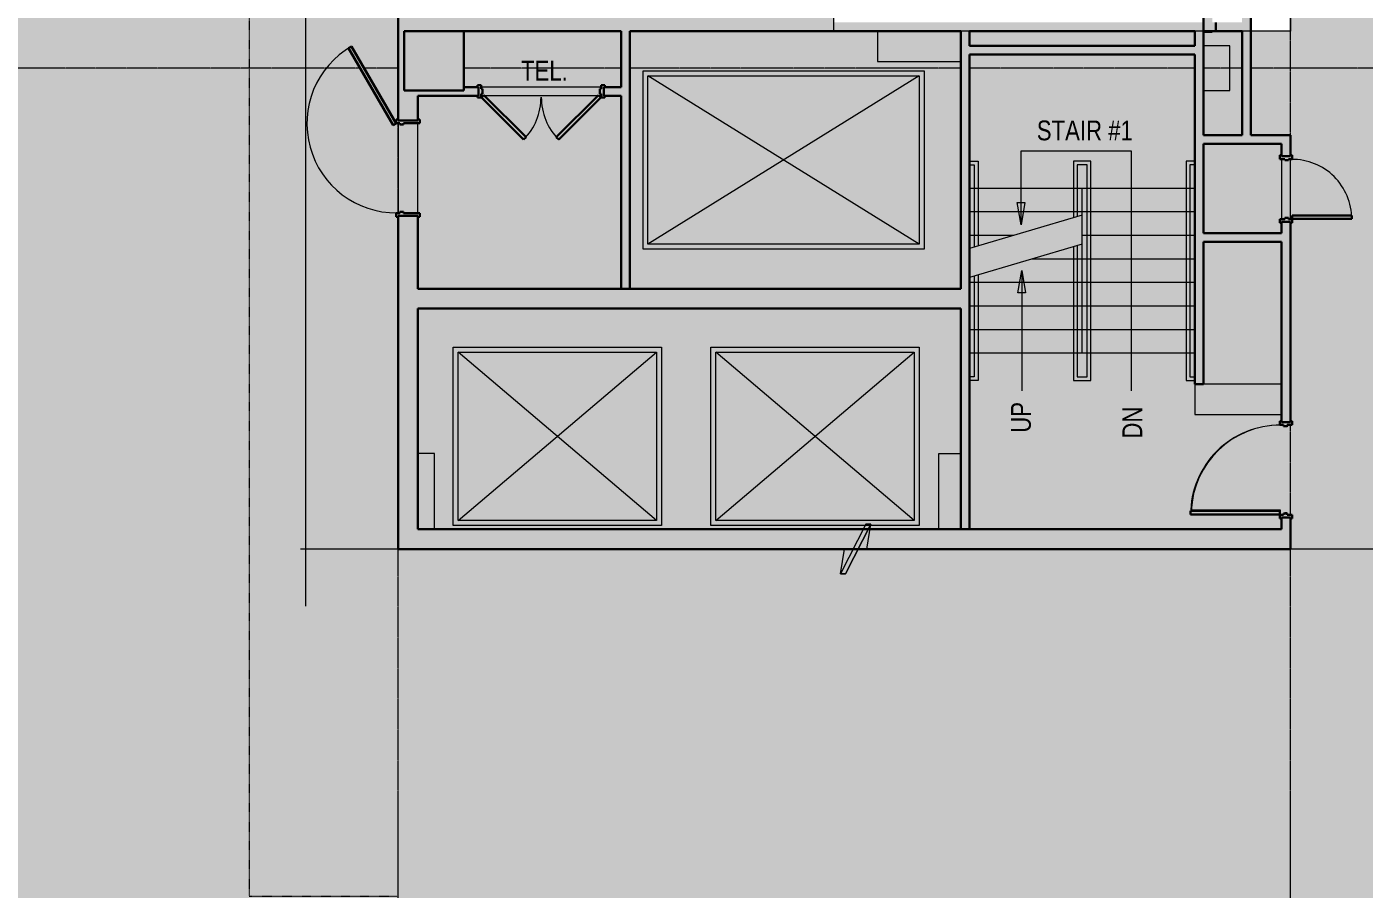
# Model space of a CAD drawing. Header units: inches. Extents: x -3744 to 107, y 238 to 2359.
# Drawn here: x -1227 to -688, y 1084 to 1432 of the extents above; entities that cross this region are included whole.
import ezdxf

# ---------------------------------------------------------------- set-up
doc = ezdxf.new("R2010")
doc.units = ezdxf.units.IN
doc.header["$MEASUREMENT"] = 0
doc.linetypes.add('IMPORT-CENTER2 _2_', pattern=[1.125, 0.75, -0.125, 0.125, -0.125])
doc.linetypes.add('IMPORT-HIDDEN4 _2_', pattern=[0.09375, 0.0625, -0.03125])
for name, color, linetype, lineweight in [('A-Anno-Bldg', 7, 'Continuous', 9), ('A-ANNO-NOTE', 131, 'Continuous', 18), ('A-Bldg-Patt', 7, 'Continuous', 9), ('A-DETL-GENF', 92, 'Continuous', 9), ('A-DETL-THIN', 151, 'Continuous', 9), ('A-DOOR', 31, 'Continuous', 18), ('A-Door-Bldg', 7, 'Continuous', 9), ('A-Flor-Evtr', 7, 'Continuous', 9), ('A-Flor-Strs-Exst', 7, 'Continuous', 9), ('A-Grid', 7, 'IMPORT-CENTER2 _2_', 9), ('A-WALL', 113, 'Continuous', 18), ('A-Wall-Bldg', 7, 'Continuous', 9), ('A-WALL-PATT', 111, 'Continuous', 18), ('core model_dwg', 8, 'Continuous', 9), ('I-WALL', 2, 'Continuous', 18), ('S-COLS', 52, 'Continuous', 18)]:
    doc.layers.add(name, color=color, linetype=linetype, lineweight=lineweight)
doc.styles.add('Arial_1', font='arial.ttf', dxfattribs={"width": 0.8, "height": 8})

# ---------------------------------------------------------------- blocks, each defined once
blk = doc.blocks.new('Concrete-Rectangular-Column - 24 x 24-7042558-Level 06 POWER _ SIGNAL')
at = {"layer": 'S-COLS', "lineweight": 9}
blk.add_hatch(color=7, dxfattribs=at).paths.add_polyline_path([(-12, -12), (12, -12), (12, 12), (-12, 12), (-12, -11.71)], flags=0)
at = {"layer": 'S-COLS', "color": 8, "lineweight": 30}
for p, q in [((12, 12), (-12, 12)), ((-12, 12), (-12, -12)), ((12, -12), (12, 12)), ((-12, -12), (12, -12))]:
    blk.add_line(p, q, dxfattribs=at)
blk = doc.blocks.new('Door - Single - Solid Door-V1-Level 06 POWER _ SIGNAL')
at = {"layer": 'A-DOOR'}
h = blk.add_hatch(color=250, dxfattribs=at)
h.paths.add_polyline_path([(-15.63, -2.41), (-14.13, -2.41), (-14.13, -0.41), (-13.63, -0.41), (-13.63, 1.09), (-14.13, 1.09), (-14.13, 2.59), (-15.63, 2.59), (-15.63, 1.84), (-15.26, 1.84), (-15.26, -1.66), (-15.63, -1.66)], flags=0)
h.paths.add_polyline_path([(21.62, 1.09), (21.62, -0.41), (22.12, -0.41), (22.12, -2.41), (23.62, -2.41), (23.62, -1.66), (23.24, -1.66), (23.24, 1.84), (23.62, 1.84), (23.62, 2.59), (22.12, 2.59), (22.12, 1.09)], flags=0)
at = {"layer": 'A-DOOR', "color": 8, "lineweight": 30}
for p, q in [((-14.01, 38.59), (-12.63, 38.59)), ((-14.01, 2.59), (-14.01, 38.59)), ((-12.63, 38.59), (-12.63, 2.59)), ((-15.63, 2.59), (-15.63, 1.84)), ((-14.13, 2.59), (-15.63, 2.59)), ((-14.13, 1.09), (-14.13, 2.59)), ((-13.63, 1.09), (-14.13, 1.09)), ((-12.63, 2.59), (-14.01, 2.59)), ((-13.63, -0.41), (-13.63, 1.09)), ((22.12, 1.09), (21.62, 1.09)), ((21.62, 1.09), (21.62, -0.41)), ((23.62, 2.59), (22.12, 2.59)), ((22.12, 2.59), (22.12, 1.09)), ((23.62, 1.84), (23.62, 2.59)), ((-15.63, -1.66), (-15.63, -2.41)), ((-15.63, -2.41), (-14.13, -2.41)), ((-14.13, -2.41), (-14.13, -0.41)), ((-14.13, -0.41), (-13.63, -0.41)), ((21.62, -0.41), (22.12, -0.41)), ((22.12, -0.41), (22.12, -2.41)), ((22.12, -2.41), (23.62, -2.41)), ((23.62, -2.41), (23.62, -1.66))]:
    blk.add_line(p, q, dxfattribs=at)
at = {"layer": 'A-DOOR', "lineweight": 9}
blk.add_arc((-14.01, 2.59), 36, 359.5, 90, dxfattribs=at)
blk = doc.blocks.new('Door - Single - Solid Door-7042542-Level 06 POWER _ SIGNAL')
at = {"layer": 'A-DOOR'}
h = blk.add_hatch(color=250, dxfattribs=at)
h.paths.add_polyline_path([(23.62, -4.84), (23.62, -4.09), (23.24, -4.09), (23.24, 3.91), (23.62, 3.91), (23.62, 4.66), (22.12, 4.66), (22.12, -1.84), (21.62, -1.84), (21.62, -3.34), (22.12, -3.34), (22.12, -4.84), (23.24, -4.84)], flags=0)
h.paths.add_polyline_path([(-13.63, -1.84), (-14.13, -1.84), (-14.13, 4.66), (-15.63, 4.66), (-15.63, 3.91), (-15.26, 3.91), (-15.26, -4.09), (-15.63, -4.09), (-15.63, -4.84), (-14.13, -4.84), (-14.13, -3.34), (-13.63, -3.34)], flags=0)
at = {"layer": 'A-DOOR', "color": 8, "lineweight": 30}
for p, q in [((-15.63, 4.66), (-14.13, 4.66)), ((-15.63, 3.91), (-15.63, 4.66)), ((-14.13, 4.66), (-14.13, -1.84)), ((22.12, 4.66), (23.62, 4.66)), ((22.12, -1.84), (22.12, 4.66)), ((23.62, 4.66), (23.62, 3.91)), ((-14.01, -4.84), (-45.18, -22.84)), ((-15.63, -4.84), (-15.63, -4.09)), ((-14.13, -4.84), (-15.63, -4.84)), ((-14.13, -1.84), (-13.63, -1.84)), ((-14.13, -3.34), (-14.13, -4.84)), ((-13.63, -3.34), (-14.13, -3.34)), ((-13.32, -6.03), (-14.01, -4.84)), ((-13.63, -1.84), (-13.63, -3.34)), ((21.62, -1.84), (22.12, -1.84)), ((21.62, -3.34), (21.62, -1.84)), ((22.12, -3.34), (21.62, -3.34)), ((22.12, -4.84), (22.12, -3.34)), ((23.62, -4.84), (22.12, -4.84)), ((23.62, -4.09), (23.62, -4.84)), ((-44.5, -24.03), (-13.32, -6.03)), ((-45.18, -22.84), (-44.5, -24.03))]:
    blk.add_line(p, q, dxfattribs=at)
at = {"layer": 'A-DOOR', "lineweight": 9}
blk.add_arc((-14.01, -4.84), 36, 210, 0.5, dxfattribs=at)
blk = doc.blocks.new('Door - Single - Solid Door 2-7042545-Level 06 POWER _ SIGNAL')
at = {"layer": 'A-DOOR'}
h = blk.add_hatch(color=250, dxfattribs=at)
h.paths.add_polyline_path([(-9.63, -2.59), (-8.13, -2.59), (-8.13, -1.09), (-7.63, -1.09), (-7.63, 0.41), (-8.13, 0.41), (-8.13, 2.41), (-9.63, 2.41), (-9.63, 1.66), (-9.26, 1.66), (-9.26, -1.84), (-9.63, -1.84)], flags=0)
h.paths.add_polyline_path([(15.62, -0.76), (15.62, -1.09), (16.12, -1.09), (16.12, -2.59), (17.62, -2.59), (17.62, -1.84), (17.24, -1.84), (17.24, 1.66), (17.62, 1.66), (17.62, 2.41), (16.12, 2.41), (16.12, 0.41), (15.62, 0.41), (15.62, -0.14)], flags=0)
at = {"layer": 'A-DOOR', "color": 8, "lineweight": 30}
for p, q in [((-9.63, 2.41), (-8.13, 2.41)), ((-9.63, 1.66), (-9.63, 2.41)), ((-8.13, 2.41), (-8.13, 0.41)), ((-8.13, 0.41), (-7.63, 0.41)), ((-7.63, 0.41), (-7.63, -1.09)), ((15.62, 0.41), (16.12, 0.41)), ((15.62, -1.09), (15.62, 0.41)), ((16.12, 2.41), (17.62, 2.41)), ((16.12, 0.41), (16.12, 2.41)), ((17.62, 2.41), (17.62, 1.66)), ((-9.63, -2.59), (-9.63, -1.84)), ((-8.13, -2.59), (-9.63, -2.59)), ((-8.13, -1.09), (-8.13, -2.59)), ((-7.63, -1.09), (-8.13, -1.09)), ((-6.63, -2.59), (-8.01, -2.59)), ((-8.01, -2.59), (-8.01, -26.59)), ((-6.63, -26.59), (-6.63, -2.59)), ((16.12, -1.09), (15.62, -1.09)), ((16.12, -2.59), (16.12, -1.09)), ((17.62, -2.59), (16.12, -2.59)), ((17.62, -1.84), (17.62, -2.59)), ((-8.01, -26.59), (-6.63, -26.59))]:
    blk.add_line(p, q, dxfattribs=at)
at = {"layer": 'A-DOOR', "lineweight": 9}
blk.add_arc((-8.01, -2.59), 24, 270, 0.5, dxfattribs=at)
blk = doc.blocks.new('Door - Double - Solid 2-7083885-Level 06 POWER _ SIGNAL')
at = {"layer": 'A-DOOR'}
h = blk.add_hatch(color=250, dxfattribs=at)
h.paths.add_polyline_path([(-27.63, 2.59), (-27.69, 2.59), (-27.69, 1.84), (-27.32, 1.84), (-27.32, -1.66), (-27.69, -1.66), (-27.69, -2.41), (-26.19, -2.41), (-26.19, -0.91), (-25.69, -0.91), (-25.69, 1.09), (-26.19, 1.09), (-26.19, 2.59), (-27.32, 2.59)], flags=0)
h.paths.add_polyline_path([(23.68, 2.59), (22.18, 2.59), (22.18, 1.09), (21.68, 1.09), (21.68, -0.91), (22.18, -0.91), (22.18, -2.41), (23.68, -2.41), (23.68, -1.66), (23.31, -1.66), (23.31, 1.84), (23.68, 1.84)], flags=0)
at = {"layer": 'A-DOOR', "color": 8, "lineweight": 30}
for p, q in [((-26.06, 2.59), (-9.09, 19.56)), ((-8.12, 18.59), (-25.09, 1.62)), ((-9.09, 19.56), (-8.12, 18.59)), ((5.08, 19.56), (4.11, 18.59)), ((4.11, 18.59), (21.08, 1.62)), ((22.05, 2.59), (5.08, 19.56)), ((-27.69, 2.59), (-27.69, 1.84)), ((-26.19, 2.59), (-27.69, 2.59)), ((-26.19, 1.09), (-26.19, 2.59)), ((-25.69, 1.09), (-26.19, 1.09)), ((-25.09, 1.62), (-26.06, 2.59)), ((-25.69, -0.91), (-25.69, 1.09)), ((21.08, 1.62), (22.05, 2.59)), ((22.18, 1.09), (21.68, 1.09)), ((21.68, 1.09), (21.68, -0.91)), ((23.68, 2.59), (22.18, 2.59)), ((22.18, 2.59), (22.18, 1.09)), ((23.68, 1.84), (23.68, 2.59)), ((-27.69, -1.66), (-27.69, -2.41)), ((-27.69, -2.41), (-26.19, -2.41)), ((-26.19, -2.41), (-26.19, -0.91)), ((-26.19, -0.91), (-25.69, -0.91)), ((21.68, -0.91), (22.18, -0.91)), ((22.18, -0.91), (22.18, -2.41)), ((22.18, -2.41), (23.68, -2.41)), ((23.68, -2.41), (23.68, -1.66))]:
    blk.add_line(p, q, dxfattribs=at)
at = {"layer": 'A-DOOR', "lineweight": 9}
for centre, start, end in [((-26.06, 2.59), 359.5, 45), ((22.05, 2.59), 135, 180.5)]:
    blk.add_arc(centre, 24, start, end, dxfattribs=at)
blk = doc.blocks.new('core model_dwg_1300 Eye - 5th Floor-6996771-Level 06 POWER _ SIGNAL')
at = {"layer": 'A-Anno-Bldg'}
for points in [[(-826.37, 1351.69), (-827.87, 1360.69), (-824.87, 1360.69)], [(-827.61, 1324.31), (-826.11, 1333.31), (-824.61, 1324.31)]]:
    blk.add_hatch(color=256, dxfattribs=at).paths.add_polyline_path(points, flags=0)
at = {"layer": 'A-Bldg-Patt'}
for points in [[(-884.31, 1417.65), (-850.72, 1417.65), (-850.72, 1429.9), (-884.31, 1429.9), (-884.31, 1417.97)], [(-742.14, 1405.9), (-742.14, 1423.9), (-752.72, 1423.9), (-752.72, 1405.9)], [(-756.22, 1275.15), (-721.22, 1275.15), (-721.22, 1287.4), (-756.22, 1287.4)], [(-1062.97, 1228.9), (-1062.97, 1259.4), (-1069.72, 1259.4), (-1069.72, 1228.9)], [(-850.72, 1228.9), (-850.72, 1259.4), (-859.47, 1259.4), (-859.47, 1228.9), (-854.31, 1228.9)]]:
    blk.add_hatch(color=256, dxfattribs=at).paths.add_polyline_path(points, flags=0)
at = {"layer": 'A-Anno-Bldg'}
for p, q in [((-826.37, 1351.69), (-827.87, 1360.69)), ((-827.87, 1360.69), (-824.87, 1360.69)), ((-824.87, 1360.69), (-826.37, 1351.69)), ((-827.61, 1324.31), (-826.11, 1333.31)), ((-826.11, 1333.31), (-826.11, 1284.75)), ((-826.11, 1333.31), (-824.61, 1324.31)), ((-824.61, 1324.31), (-827.61, 1324.31))]:
    blk.add_line(p, q, dxfattribs=at)
at = {"layer": 'A-Anno-Bldg', "flags": 128}
blk.add_lwpolyline([(-826.37, 1351.69), (-826.37, 1381.64), (-781.92, 1381.64), (-781.92, 1284.75)], dxfattribs=at)
at = {"layer": 'A-Door-Bldg'}
for p, q in [((-718.97, 1270.9), (-717.22, 1270.9)), ((-717.22, 1270.9), (-717.22, 1271.02)), ((-721.97, 1234.9), (-721.72, 1234.9)), ((-718.97, 1234.9), (-717.22, 1234.9)), ((-717.22, 1234.9), (-717.22, 1234.77))]:
    blk.add_line(p, q, dxfattribs=at)
at = {"layer": 'A-Door-Bldg', "flags": 128}
for points in [[(-721.22, 1272.9), (-721.72, 1272.9), (-721.72, 1272.52)], [(-721.72, 1271.02), (-721.72, 1270.9), (-720.47, 1270.9)], [(-718.97, 1270.52), (-718.97, 1270.27), (-719.97, 1270.27), (-719.97, 1270.52)], [(-717.22, 1272.52), (-717.22, 1272.9), (-717.72, 1272.9)], [(-721.72, 1234.9), (-721.72, 1236.65), (-757.72, 1236.65), (-757.72, 1236.27)], [(-721.72, 1234.77), (-721.72, 1234.9), (-720.47, 1234.9)], [(-721.22, 1232.9), (-721.72, 1232.9), (-721.72, 1233.27)], [(-718.97, 1235.27), (-718.97, 1235.52), (-719.97, 1235.52), (-719.97, 1235.27)], [(-717.22, 1233.27), (-717.22, 1232.9), (-717.72, 1232.9)]]:
    blk.add_lwpolyline(points, dxfattribs=at)
at = {"layer": 'A-Door-Bldg'}
blk.add_arc((-721.72, 1234.9), 36, 90, 177.8054, dxfattribs=at)
at = {"layer": 'A-Flor-Evtr'}
for p, q in [((-867.45, 1343.9), (-976.87, 1411.9)), ((-973.47, 1232.37), (-1053.47, 1300.37)), ((-869.47, 1232.37), (-949.47, 1300.37))]:
    blk.add_line(p, q, dxfattribs=at)
at = {"layer": 'A-Flor-Evtr', "flags": 128}
for points in [[(-865.45, 1413.9), (-865.45, 1341.9), (-978.87, 1341.9), (-978.87, 1413.9)], [(-971.47, 1302.37), (-971.47, 1230.37), (-1055.47, 1230.37), (-1055.47, 1302.37)], [(-867.47, 1302.37), (-867.47, 1230.37), (-951.47, 1230.37), (-951.47, 1302.37)]]:
    blk.add_lwpolyline(points, close=True, dxfattribs=at)
for points in [[(-867.45, 1411.9), (-867.45, 1343.9), (-976.87, 1343.9), (-976.87, 1411.9), (-867.45, 1411.9), (-976.87, 1343.9)], [(-1053.47, 1232.37), (-973.47, 1300.37), (-973.47, 1232.37), (-1053.47, 1232.37), (-1053.47, 1300.37), (-973.47, 1300.37)], [(-949.47, 1232.37), (-869.47, 1300.37), (-869.47, 1232.37), (-949.47, 1232.37), (-949.47, 1300.37), (-869.47, 1300.37)]]:
    blk.add_lwpolyline(points, dxfattribs=at)
at = {"layer": 'A-Flor-Strs-Exst'}
for p, q in [((-756.22, 1366.4), (-847.22, 1366.4)), ((-801.72, 1299.9), (-801.72, 1366.4)), ((-756.22, 1356.9), (-847.22, 1356.9)), ((-801.72, 1355.64), (-847.22, 1342.18)), ((-829.58, 1347.4), (-847.22, 1347.4)), ((-801.72, 1343.92), (-847.22, 1330.47)), ((-756.22, 1347.4), (-801.72, 1347.4)), ((-756.22, 1337.9), (-822.09, 1337.9)), ((-756.22, 1328.4), (-847.22, 1328.4)), ((-756.22, 1318.9), (-847.22, 1318.9)), ((-756.22, 1309.4), (-847.22, 1309.4)), ((-756.22, 1299.9), (-847.22, 1299.9))]:
    blk.add_line(p, q, dxfattribs=at)
at = {"layer": 'A-Flor-Strs-Exst', "flags": 128}
for points in [[(-847.22, 1377.4), (-843.72, 1377.4), (-843.72, 1343.22)], [(-805.22, 1342.88), (-805.22, 1288.9), (-798.22, 1288.9), (-798.22, 1377.4), (-805.22, 1377.4), (-805.22, 1354.6)], [(-756.22, 1377.4), (-759.72, 1377.4), (-759.72, 1288.9), (-756.22, 1288.9)], [(-847.22, 1375.9), (-845.22, 1375.9), (-845.22, 1342.78)], [(-803.72, 1343.33), (-803.72, 1290.4), (-799.72, 1290.4), (-799.72, 1375.9), (-803.72, 1375.9), (-803.72, 1355.04)], [(-756.22, 1375.9), (-758.22, 1375.9), (-758.22, 1290.4), (-756.22, 1290.4)], [(-843.72, 1331.5), (-843.72, 1288.9), (-847.22, 1288.9)], [(-845.22, 1331.06), (-845.22, 1290.4), (-847.22, 1290.4)]]:
    blk.add_lwpolyline(points, dxfattribs=at)
at = {"layer": 'A-Grid'}
for p, q in [((-717.72, 1387.9), (-717.72, 1438.9)), ((-1092.94, 1414.9), (-1437.72, 1414.9)), ((-1077.72, 1414.9), (-1091.36, 1414.9)), ((-987.72, 1414.9), (-1051.22, 1414.9)), ((-850.72, 1414.9), (-984.22, 1414.9)), ((-756.22, 1414.9), (-847.22, 1414.9)), ((-737.22, 1414.9), (-752.72, 1414.9)), ((-193.7, 1414.9), (-733.72, 1414.9)), ((-1077.72, 1356.44), (-1077.72, 1392.69)), ((-717.72, 1354.02), (-717.72, 1378.27)), ((-717.72, 1234.77), (-717.72, 1271.02)), ((-1077.72, 802.9), (-1077.72, 1220.9)), ((-717.72, 802.9), (-717.72, 1220.9))]:
    blk.add_line(p, q, dxfattribs=at)
at = {"layer": 'A-Wall-Bldg'}
for p, q in [((-742.14, 1423.9), (-752.72, 1423.9)), ((-995.78, 1407.32), (-1044.15, 1407.32)), ((-1043.27, 1403.82), (-1044.15, 1403.82)), ((-997.1, 1403.82), (-1042.83, 1403.82)), ((-995.78, 1403.82), (-996.66, 1403.82)), ((-1077.72, 1392.69), (-1077.72, 1356.44)), ((-1069.72, 1356.44), (-1069.72, 1392.69)), ((-721.22, 1378.27), (-721.22, 1354.02)), ((-717.72, 1354.02), (-717.72, 1378.27)), ((-721.22, 1287.4), (-752.72, 1287.4)), ((-1062.97, 1259.4), (-1069.72, 1259.4)), ((-1062.97, 1228.9), (-1062.97, 1259.4))]:
    blk.add_line(p, q, dxfattribs=at)
at = {"layer": 'A-Wall-Bldg', "linetype": 'IMPORT-HIDDEN4 _2_', "flags": 128}
blk.add_lwpolyline([(-1077.72, 1521.9), (-1137.72, 1521.9), (-1137.72, 1080.9), (-1077.72, 1080.9)], dxfattribs=at)
at = {"layer": 'A-Wall-Bldg', "flags": 128}
for points in [[(-884.31, 1429.9), (-884.31, 1417.65), (-850.72, 1417.65)], [(-752.72, 1405.9), (-742.14, 1405.9), (-742.14, 1423.9)], [(-756.22, 1287.4), (-756.22, 1275.15), (-721.22, 1275.15)], [(-859.47, 1228.9), (-859.47, 1259.4), (-850.72, 1259.4)]]:
    blk.add_lwpolyline(points, dxfattribs=at)
at = {"layer": 'A-Anno-Bldg', "char_height": 8, "attachment_point": 2, "line_spacing_factor": 0.941778, "style": 'Arial_1'}
for s, insert, width in [('TEL.', (-1018.65, 1417.9), 22.3299), ('STAIR #1', (-800.63, 1393.81), 45.8352)]:
    blk.add_mtext(s, dxfattribs=dict(at, insert=insert, width=width))
at = {"layer": 'A-Anno-Bldg', "char_height": 8, "rotation": 90, "line_spacing_factor": 0.941778, "style": 'Arial_1'}
for s, insert, width, attachment_point in [('UP', (-830.41, 1280.25), 14.6908, 3), ('DN', (-785.48, 1265.45), 15.2784, 1)]:
    blk.add_mtext(s, dxfattribs=dict(at, insert=insert, width=width, attachment_point=attachment_point))
blk = doc.blocks.new('core model_dwg-6996768-Level 06 POWER _ SIGNAL')
blk.add_blockref('core model_dwg_1300 Eye - 5th Floor-6996771-Level 06 POWER _ SIGNAL', (0, 0))
blk = doc.blocks.new('IA Break Line - IA Break Line-7116238-Level 06 POWER _ SIGNAL')
at = {"layer": 'A-ANNO-NOTE', "lineweight": 9}
blk.add_hatch(color=256, dxfattribs=at).paths.add_polyline_path([(-0.0954, -0.1563), (0.0636, 0.1563), (0.0954, 0.1563), (-0.0636, -0.1563)], flags=0)
for p, q in [((0.0636, 0.1563), (-0.0954, -0.1563)), ((0.0954, 0.1563), (-0.0636, -0.1563)), ((-0.0636, -0.1563), (0.0954, 0.1563)), ((0.0954, 0.1563), (0.0636, 0.1563)), ((0.0706, 0), (0.0954, 0.1563)), ((0.0706, 0), (0.0954, 0.1563)), ((-0.0706, 0), (-3.5, 0)), ((-0.0706, 0), (-3.5, 0)), ((-0.0954, -0.1563), (-0.0706, 0)), ((-0.0954, -0.1563), (-0.0706, 0)), ((3.5, 0), (0.0706, 0)), ((3.5, 0), (0.0706, 0)), ((-0.0636, -0.1563), (-0.0954, -0.1563)), ((-0.0954, -0.1563), (-0.0636, -0.1563))]:
    blk.add_line(p, q, dxfattribs=at)
blk = doc.blocks.new('IA Break Line - IA Break Line-7116237-Level 06 POWER _ SIGNAL')
at = {"layer": 'A-ANNO-NOTE', "lineweight": 9}
blk.add_hatch(color=256, dxfattribs=at).paths.add_polyline_path([(-0.0954, -0.1563), (0.0636, 0.1563), (0.0954, 0.1563), (-0.0636, -0.1563)], flags=0)
for p, q in [((0.0636, 0.1563), (-0.0954, -0.1563)), ((0.0954, 0.1563), (-0.0636, -0.1563)), ((-0.0636, -0.1563), (0.0954, 0.1563)), ((0.0954, 0.1563), (0.0636, 0.1563)), ((0.0706, 0), (0.0954, 0.1563)), ((0.0706, 0), (0.0954, 0.1563)), ((-0.0706, 0), (-4.5, 0)), ((-0.0706, 0), (-4.5, 0)), ((-0.0954, -0.1563), (-0.0706, 0)), ((-0.0954, -0.1563), (-0.0706, 0)), ((4.5, 0), (0.0706, 0)), ((4.5, 0), (0.0706, 0)), ((-0.0636, -0.1563), (-0.0954, -0.1563)), ((-0.0954, -0.1563), (-0.0636, -0.1563))]:
    blk.add_line(p, q, dxfattribs=at)

msp = doc.modelspace()

# ---------------------------------------------------------------- hatches: boundary and pattern name
at = {"layer": 'A-DETL-GENF'}
h = msp.add_hatch(color=9, dxfattribs=at)
h.paths.add_polyline_path([(-369.72, 364.9), (17.53, 364.9), (17.53, 682.08), (1.53, 682.08), (1.53, 699.9), (-11.09, 699.9), (-11.09, 723.9), (1.53, 723.9), (1.53, 741.71), (17.53, 741.71), (17.53, 1043.71), (-295.09, 1043.71), (-295.09, 1026.58), (-295.24, 1026.23), (-295.59, 1026.08), (-336.59, 1026.08), (-336.59, 1010.58), (-367.41, 1010.58), (-367.41, 1041.58), (-352.09, 1041.58), (-352.09, 1083.08), (-334.47, 1083.08), (-334.47, 1325.08), (-350.47, 1325.08), (-350.47, 1342.9), (-363.09, 1342.9), (-363.09, 1366.9), (-350.47, 1366.9), (-350.47, 1384.71), (-334.47, 1384.71), (-334.47, 1685.08), (-350.47, 1685.08), (-350.47, 1702.9), (-363.09, 1702.9), (-363.09, 1726.9), (-350.47, 1726.9), (-350.47, 1744.71), (-334.47, 1744.71), (-334.47, 2045.08), (-350.47, 2045.08), (-350.47, 2067.08), (-364.09, 2067.08), (-364.09, 2080.71), (-387.53, 2080.71), (-387.53, 2096.71), (-687.9, 2096.71), (-687.9, 2080.71), (-705.72, 2080.71), (-705.72, 2068.08), (-729.72, 2068.08), (-729.72, 2080.71), (-747.53, 2080.71), (-747.53, 2096.71), (-1047.9, 2096.71), (-1047.9, 2080.71), (-1065.72, 2080.71), (-1065.72, 2068.08), (-1089.72, 2068.08), (-1089.72, 2080.71), (-1107.53, 2080.71), (-1107.53, 2096.71), (-1414.47, 2096.71), (-1414.47, 2080.71), (-1437.9, 2080.71), (-1437.9, 2061.08), (-1467.53, 2061.08), (-1467.53, 1854.9), (-2127.9, 1854.9), (-2127.9, 2061.08), (-2157.53, 2061.08), (-2157.53, 2080.71), (-2180.97, 2080.71), (-2180.97, 2096.71), (-2487.9, 2096.71), (-2487.9, 2080.71), (-2505.72, 2080.71), (-2505.72, 2068.08), (-2529.72, 2068.08), (-2529.72, 2080.71), (-2547.53, 2080.71), (-2547.53, 2096.71), (-2860.09, 2096.71), (-2860.09, 2260.21), (-3613.29, 2260.21), (-3613.29, 1886.27), (-3565.29, 1886.27), (-3565.29, 1702.15), (-3538.29, 1702.15), (-3538.29, 1641.65), (-3565.29, 1641.65), (-3565.29, 1462.15), (-3538.29, 1462.15), (-3538.29, 1401.65), (-3565.29, 1401.65), (-3565.29, 1222.15), (-3538.29, 1222.15), (-3538.29, 1161.65), (-3565.29, 1161.65), (-3565.29, 982.15), (-3538.29, 982.15), (-3538.29, 921.65), (-3565.29, 921.65), (-3565.29, 737.52), (-3613.29, 737.52), (-3613.29, 364.9), (-3212.09, 364.9), (-3212.09, 412.9), (-3027.97, 412.9), (-3027.97, 439.9), (-2967.47, 439.9), (-2967.47, 412.9), (-2787.97, 412.9), (-2787.97, 439.9), (-2727.47, 439.9), (-2727.47, 412.9), (-2547.97, 412.9), (-2547.97, 439.9), (-2487.47, 439.9), (-2487.47, 412.9), (-2307.97, 412.9), (-2307.97, 439.9), (-2247.47, 439.9), (-2247.47, 412.9), (-2067.97, 412.9), (-2067.97, 439.9), (-2007.47, 439.9), (-2007.47, 412.9), (-1827.97, 412.9), (-1827.97, 439.9), (-1767.47, 439.9), (-1767.47, 412.9), (-1587.97, 412.9), (-1587.97, 439.9), (-1527.47, 439.9), (-1527.47, 412.9), (-1347.97, 412.9), (-1347.97, 439.9), (-1287.47, 439.9), (-1287.47, 412.9), (-1107.97, 412.9), (-1107.97, 439.9), (-1047.47, 439.9), (-1047.47, 412.9), (-867.97, 412.9), (-867.97, 439.9), (-807.47, 439.9), (-807.47, 412.9), (-627.97, 412.9), (-627.97, 439.9), (-567.47, 439.9), (-567.47, 412.9), (-383.34, 412.9), (-383.34, 364.9)], flags=0)
h.paths.add_polyline_path([(-3608.77, 369.4), (-3608.77, 393.4), (-3584.77, 393.4), (-3584.77, 369.4)], flags=0)
h.paths.add_polyline_path([(-10.97, 376.27), (-10.97, 400.27), (13.03, 400.27), (13.03, 376.27)], flags=0)
h.paths.add_polyline_path([(-345.72, 378.52), (-369.72, 378.52), (-369.72, 429.9), (-345.72, 429.9), (-345.72, 400.27)], flags=0)
h.paths.add_polyline_path([(-3249.72, 378.52), (-3249.72, 429.9), (-3225.72, 429.9), (-3225.72, 378.52)], flags=0)
h.paths.add_polyline_path([(-3548.29, 699.9), (-3599.66, 699.9), (-3599.66, 723.9), (-3548.29, 723.9), (-3548.29, 714.95)], flags=0)
h.paths.add_polyline_path([(-369.72, 778.9), (-369.72, 802.9), (-345.72, 802.9), (-345.72, 778.9), (-354.98, 778.9)], flags=0)
h.paths.add_polyline_path([(-717.72, 778.9), (-741.72, 778.9), (-741.72, 802.9), (-717.72, 802.9)], flags=0)
h.paths.add_polyline_path([(-1077.72, 778.9), (-1077.72, 802.9), (-1053.72, 802.9), (-1053.72, 778.9), (-1069.72, 778.9)], flags=0)
h.paths.add_polyline_path([(-1297.72, 778.9), (-1321.72, 778.9), (-1321.72, 802.9), (-1297.72, 802.9)], flags=0)
h.paths.add_polyline_path([(-1569.72, 778.9), (-1569.72, 802.9), (-1545.72, 802.9), (-1545.72, 778.9)], flags=0)
h.paths.add_polyline_path([(-1809.72, 778.9), (-1809.72, 802.9), (-1785.72, 802.9), (-1785.72, 778.9)], flags=0)
h.paths.add_polyline_path([(-2049.72, 778.9), (-2049.72, 802.9), (-2025.72, 802.9), (-2025.72, 778.9)], flags=0)
h.paths.add_polyline_path([(-2273.72, 778.9), (-2297.72, 778.9), (-2297.72, 802.9), (-2273.72, 802.9)], flags=0)
h.paths.add_polyline_path([(-2517.72, 778.9), (-2541.72, 778.9), (-2541.72, 802.9), (-2517.72, 802.9)], flags=0)
h.paths.add_polyline_path([(-2877.11, 778.9), (-2877.72, 778.9), (-2877.72, 802.9), (-2853.72, 802.9), (-2853.72, 778.9), (-2874.22, 778.9)], flags=0)
h.paths.add_polyline_path([(-3187.97, 778.9), (-3211.97, 778.9), (-3211.97, 802.9), (-3187.97, 802.9)], flags=0)
h.paths.add_polyline_path([(-2541.72, 941.4), (-2877.72, 941.4), (-2877.72, 1015.27), (-2878.47, 1015.27), (-2878.47, 1016.77), (-2876.97, 1016.77), (-2876.97, 1017.27), (-2875.47, 1017.27), (-2875.47, 1016.77), (-2873.47, 1016.77), (-2873.47, 1015.27), (-2874.22, 1015.27), (-2874.22, 1012.9), (-2850.22, 1012.9), (-2850.22, 988.9), (-2874.22, 988.9), (-2874.22, 944.9), (-2748.22, 944.9), (-2748.22, 1072.9), (-2874.22, 1072.9), (-2874.22, 1054.52), (-2873.47, 1054.52), (-2873.47, 1053.02), (-2875.47, 1053.02), (-2875.47, 1052.52), (-2876.97, 1052.52), (-2876.97, 1053.02), (-2878.47, 1053.02), (-2878.47, 1054.52), (-2877.72, 1054.52), (-2877.72, 1080.9), (-2517.72, 1080.9), (-2517.72, 941.4), (-2529.72, 941.4)], flags=0)
h.paths.add_polyline_path([(-2532.47, 944.9), (-2529.72, 944.9), (-2529.72, 967.9), (-2532.47, 967.9), (-2532.47, 972.4), (-2735.97, 972.4), (-2735.97, 945.15), (-2736.22, 945.15), (-2736.22, 944.9), (-2732.38, 944.9)], flags=0)
h.paths.add_polyline_path([(-850.72, 945.15), (-859.47, 945.15), (-859.47, 981.15), (-847.22, 981.15), (-847.22, 945.15)], flags=0)
h.paths.add_polyline_path([(-1075.22, 967.9), (-1075.22, 1003.9), (-1062.97, 1003.9), (-1062.97, 967.9), (-1069.72, 967.9)], flags=0)
h.paths.add_polyline_path([(-2735.97, 975.9), (-2532.47, 975.9), (-2532.47, 1003.9), (-2529.72, 1003.9), (-2529.72, 1042.4), (-2532.47, 1042.4), (-2532.47, 1072.9), (-2735.97, 1072.9), (-2735.97, 1036.9), (-2736.22, 1036.9), (-2736.22, 981.15), (-2735.97, 981.15), (-2735.97, 976.54)], flags=0)
h.paths.add_polyline_path([(-721.22, 988.9), (-745.22, 988.9), (-745.22, 1012.9), (-721.22, 1012.9), (-721.22, 1006.67)], flags=0)
h.paths.add_polyline_path([(-1297.72, 1012.9), (-1321.72, 1012.9), (-1321.72, 1036.9), (-1297.72, 1036.9)], flags=0)
h.paths.add_polyline_path([(1.53, 1013.9), (-10.97, 1013.9), (-10.97, 1037.9), (13.03, 1037.9), (13.03, 1013.9)], flags=0)
h.paths.add_polyline_path([(-1569.72, 1018.9), (-1569.72, 1042.9), (-1545.72, 1042.9), (-1545.72, 1018.9)], flags=0)
h.paths.add_polyline_path([(-3187.97, 1018.9), (-3211.97, 1018.9), (-3211.97, 1042.9), (-3187.97, 1042.9)], flags=0)
h.paths.add_polyline_path([(-1809.72, 1018.9), (-1809.72, 1042.9), (-1785.72, 1042.9), (-1785.72, 1018.9)], flags=0)
h.paths.add_polyline_path([(-2025.72, 1018.9), (-2049.72, 1018.9), (-2049.72, 1042.9), (-2025.72, 1042.9)], flags=0)
h.paths.add_polyline_path([(-2265.72, 1018.9), (-2289.72, 1018.9), (-2289.72, 1042.9), (-2265.72, 1042.9)], flags=0)
h.paths.add_polyline_path([(-850.72, 1036.9), (-859.47, 1036.9), (-859.47, 1072.9), (-847.22, 1072.9), (-847.22, 1036.9)], flags=0)
h.paths.add_polyline_path([(-1069.72, 1042.4), (-1075.22, 1042.4), (-1075.22, 1078.4), (-1062.97, 1078.4), (-1062.97, 1042.4)], flags=0)
h.paths.add_polyline_path([(-2693.6, 1220.9), (-2877.72, 1220.9), (-2877.72, 1231.27), (-2878.47, 1231.27), (-2878.47, 1232.77), (-2876.47, 1232.77), (-2876.47, 1233.27), (-2874.97, 1233.27), (-2874.97, 1232.77), (-2873.47, 1232.77), (-2873.47, 1231.27), (-2874.22, 1231.27), (-2874.22, 1228.9), (-2748.22, 1228.9), (-2748.22, 1419.9), (-2839.22, 1419.9), (-2839.22, 1275.15), (-2874.22, 1275.15), (-2874.22, 1270.52), (-2873.47, 1270.52), (-2873.47, 1269.02), (-2874.97, 1269.02), (-2874.97, 1268.52), (-2876.47, 1268.52), (-2876.47, 1269.02), (-2878.47, 1269.02), (-2878.47, 1270.52), (-2877.72, 1270.52), (-2877.72, 1352.77), (-2878.47, 1352.77), (-2878.47, 1354.27), (-2876.97, 1354.27), (-2876.97, 1354.77), (-2875.47, 1354.77), (-2875.47, 1354.27), (-2873.47, 1354.27), (-2873.47, 1352.77), (-2874.22, 1352.77), (-2874.22, 1348.4), (-2842.72, 1348.4), (-2842.72, 1384.4), (-2874.22, 1384.4), (-2874.22, 1380.02), (-2873.47, 1380.02), (-2873.47, 1378.52), (-2875.47, 1378.52), (-2875.47, 1378.02), (-2876.97, 1378.02), (-2876.97, 1378.52), (-2878.47, 1378.52), (-2878.47, 1380.02), (-2877.72, 1380.02), (-2877.72, 1387.9), (-2861.72, 1387.9), (-2861.72, 1429.9), (-2877.72, 1429.9), (-2877.72, 1574.02), (-2878.47, 1574.02), (-2878.47, 1575.52), (-2877.72, 1575.52), (-2877.72, 1611.77), (-2878.47, 1611.77), (-2878.47, 1613.27), (-2877.72, 1613.27), (-2877.72, 1652.52), (-2878.47, 1652.52), (-2878.47, 1654.02), (-2877.72, 1654.02), (-2877.72, 1690.27), (-2878.47, 1690.27), (-2878.47, 1691.77), (-2877.72, 1691.77), (-2877.72, 1788.15), (-2517.72, 1788.15), (-2517.72, 1517.52), (-2516.97, 1517.52), (-2516.97, 1516.02), (-2523.47, 1516.02), (-2523.47, 1515.52), (-2524.97, 1515.52), (-2524.97, 1516.02), (-2526.47, 1516.02), (-2526.47, 1517.52), (-2525.72, 1517.52), (-2525.72, 1521.9), (-2693.6, 1521.9), (-2693.6, 1433.4), (-2537.85, 1433.4), (-2537.85, 1473.9), (-2525.72, 1473.9), (-2525.72, 1478.27), (-2526.47, 1478.27), (-2526.47, 1479.77), (-2524.97, 1479.77), (-2524.97, 1480.27), (-2523.47, 1480.27), (-2523.47, 1479.77), (-2516.97, 1479.77), (-2516.97, 1478.27), (-2517.72, 1478.27), (-2517.72, 1393.19), (-2516.97, 1393.19), (-2516.97, 1391.69), (-2518.47, 1391.69), (-2518.47, 1391.19), (-2519.97, 1391.19), (-2519.97, 1391.69), (-2526.47, 1391.69), (-2526.47, 1393.19), (-2525.72, 1393.19), (-2525.72, 1403.82), (-2549.78, 1403.82), (-2549.78, 1403.07), (-2551.28, 1403.07), (-2551.28, 1404.57), (-2551.78, 1404.57), (-2551.78, 1406.57), (-2551.28, 1406.57), (-2551.28, 1408.07), (-2549.78, 1408.07), (-2549.78, 1407.32), (-2544.72, 1407.32), (-2544.72, 1429.4), (-2544.22, 1429.4), (-2544.22, 1429.9), (-2607.72, 1429.9), (-2607.72, 1407.32), (-2601.15, 1407.32), (-2601.15, 1408.07), (-2599.65, 1408.07), (-2599.65, 1406.57), (-2599.15, 1406.57), (-2599.15, 1404.57), (-2599.65, 1404.57), (-2599.65, 1403.07), (-2601.15, 1403.07), (-2601.15, 1403.82), (-2607.72, 1403.82), (-2607.72, 1325.9), (-2525.72, 1325.9), (-2525.72, 1353.94), (-2526.47, 1353.94), (-2526.47, 1355.44), (-2519.97, 1355.44), (-2519.97, 1355.94), (-2518.47, 1355.94), (-2518.47, 1355.44), (-2516.97, 1355.44), (-2516.97, 1353.94), (-2517.72, 1353.94), (-2517.72, 1220.9), (-2612.35, 1220.9)], flags=0)
h.paths.add_polyline_path([(-1062.97, 1220.9), (-1077.72, 1220.9), (-1077.72, 1354.94), (-1078.47, 1354.94), (-1078.47, 1356.44), (-1076.97, 1356.44), (-1076.97, 1356.94), (-1075.47, 1356.94), (-1075.47, 1356.44), (-1068.97, 1356.44), (-1068.97, 1354.94), (-1069.72, 1354.94), (-1069.72, 1325.9), (-987.72, 1325.9), (-987.72, 1403.82), (-994.28, 1403.82), (-994.28, 1403.07), (-995.78, 1403.07), (-995.78, 1404.57), (-996.28, 1404.57), (-996.28, 1406.57), (-995.78, 1406.57), (-995.78, 1408.07), (-994.28, 1408.07), (-994.28, 1407.32), (-987.72, 1407.32), (-987.72, 1429.9), (-1051.22, 1429.9), (-1051.22, 1407.32), (-1045.65, 1407.32), (-1045.65, 1408.07), (-1044.15, 1408.07), (-1044.15, 1406.57), (-1043.65, 1406.57), (-1043.65, 1404.57), (-1044.15, 1404.57), (-1044.15, 1403.07), (-1045.65, 1403.07), (-1045.65, 1403.82), (-1069.72, 1403.82), (-1069.72, 1394.19), (-1068.97, 1394.19), (-1068.97, 1392.69), (-1075.47, 1392.69), (-1075.47, 1392.19), (-1076.97, 1392.19), (-1076.97, 1392.69), (-1078.47, 1392.69), (-1078.47, 1394.19), (-1077.72, 1394.19), (-1077.72, 1478.27), (-1078.47, 1478.27), (-1078.47, 1479.77), (-1071.97, 1479.77), (-1071.97, 1480.27), (-1070.47, 1480.27), (-1070.47, 1479.77), (-1068.97, 1479.77), (-1068.97, 1478.27), (-1069.72, 1478.27), (-1069.72, 1433.4), (-901.83, 1433.4), (-901.83, 1525.4), (-905.97, 1525.4), (-905.97, 1560.13), (-901.83, 1560.13), (-901.83, 1577.4), (-1069.72, 1577.4), (-1069.72, 1560.13), (-1062.97, 1560.13), (-1062.97, 1525.4), (-1069.72, 1525.4), (-1069.72, 1517.52), (-1068.97, 1517.52), (-1068.97, 1516.02), (-1070.47, 1516.02), (-1070.47, 1515.52), (-1071.97, 1515.52), (-1071.97, 1516.02), (-1078.47, 1516.02), (-1078.47, 1517.52), (-1077.72, 1517.52), (-1077.72, 1577.4), (-1078.08, 1577.4), (-1078.08, 1708.15), (-1077.72, 1708.15), (-1077.72, 1774.15), (-717.72, 1774.15), (-717.72, 1762.15), (-1069.72, 1762.15), (-1069.72, 1744.15), (-1062.97, 1744.15), (-1062.97, 1708.15), (-732.47, 1708.15), (-732.47, 1744.15), (-721.22, 1744.15), (-721.22, 1708.15), (-714.97, 1708.15), (-714.97, 1691.77), (-714.22, 1691.77), (-714.22, 1690.27), (-717.72, 1690.27), (-717.72, 1654.02), (-714.22, 1654.02), (-714.22, 1652.52), (-714.97, 1652.52), (-714.97, 1607.52), (-714.22, 1607.52), (-714.22, 1606.02), (-717.72, 1606.02), (-717.72, 1569.77), (-714.22, 1569.77), (-714.22, 1568.27), (-714.97, 1568.27), (-714.97, 1536.9), (-717.72, 1536.9), (-717.72, 1429.9), (-733.72, 1429.9), (-733.72, 1387.9), (-717.72, 1387.9), (-717.72, 1379.77), (-716.97, 1379.77), (-716.97, 1378.27), (-718.47, 1378.27), (-718.47, 1377.77), (-719.97, 1377.77), (-719.97, 1378.27), (-721.97, 1378.27), (-721.97, 1379.77), (-721.22, 1379.77), (-721.22, 1384.4), (-752.72, 1384.4), (-752.72, 1348.4), (-721.22, 1348.4), (-721.22, 1352.52), (-721.97, 1352.52), (-721.97, 1354.02), (-719.97, 1354.02), (-719.97, 1354.52), (-718.47, 1354.52), (-718.47, 1354.02), (-716.97, 1354.02), (-716.97, 1352.52), (-717.72, 1352.52), (-717.72, 1272.52), (-716.97, 1272.52), (-716.97, 1271.02), (-718.97, 1271.02), (-718.97, 1270.52), (-720.47, 1270.52), (-720.47, 1271.02), (-721.97, 1271.02), (-721.97, 1272.52), (-721.22, 1272.52), (-721.22, 1275.15), (-756.22, 1275.15), (-756.22, 1420.4), (-847.22, 1420.4), (-847.22, 1228.9), (-721.22, 1228.9), (-721.22, 1233.27), (-721.97, 1233.27), (-721.97, 1234.77), (-720.47, 1234.77), (-720.47, 1235.27), (-718.97, 1235.27), (-718.97, 1234.77), (-716.97, 1234.77), (-716.97, 1233.27), (-717.72, 1233.27), (-717.72, 1220.9), (-1053.72, 1220.9)], flags=0)
h.paths.add_polyline_path([(-2693.6, 1228.9), (-2532.47, 1228.9), (-2532.47, 1259.4), (-2525.72, 1259.4), (-2525.72, 1317.9), (-2744.72, 1317.9), (-2744.72, 1259.4), (-2735.97, 1259.4), (-2735.97, 1228.9)], flags=0)
h.paths.add_polyline_path([(-901.83, 1228.9), (-859.47, 1228.9), (-859.47, 1259.4), (-850.72, 1259.4), (-850.72, 1317.9), (-1069.72, 1317.9), (-1069.72, 1259.4), (-1062.97, 1259.4), (-1062.97, 1228.9), (-1050.69, 1228.9)], flags=0)
h.paths.add_polyline_path([(-721.22, 1287.4), (-721.22, 1344.9), (-752.72, 1344.9), (-752.72, 1287.4), (-746.37, 1287.4)], flags=0)
h.paths.add_polyline_path([(-2842.72, 1287.4), (-2842.72, 1344.9), (-2874.22, 1344.9), (-2874.22, 1287.4), (-2865.64, 1287.4)], flags=0)
h.paths.add_polyline_path([(-2611.22, 1325.9), (-2611.22, 1429.9), (-2711.12, 1429.9), (-2711.12, 1417.65), (-2744.72, 1417.65), (-2744.72, 1325.9), (-2612.35, 1325.9)], flags=0)
h.paths.add_polyline_path([(-901.83, 1325.9), (-850.72, 1325.9), (-850.72, 1417.65), (-884.31, 1417.65), (-884.31, 1429.9), (-984.22, 1429.9), (-984.22, 1325.9)], flags=0)
h.paths.add_polyline_path([(-737.22, 1387.9), (-737.22, 1429.9), (-749.22, 1429.9), (-749.22, 1429.65), (-752.72, 1429.65), (-752.72, 1423.9), (-742.14, 1423.9), (-742.14, 1405.9), (-752.72, 1405.9), (-752.72, 1387.9)], flags=0)
h.paths.add_polyline_path([(-2842.72, 1387.9), (-2842.72, 1405.9), (-2853.29, 1405.9), (-2853.29, 1423.9), (-2842.72, 1423.9), (-2842.72, 1429.9), (-2858.22, 1429.9), (-2858.22, 1387.9)], flags=0)
h.paths.add_polyline_path([(-1437.72, 1402.9), (-1461.72, 1402.9), (-1461.72, 1426.9), (-1437.72, 1426.9)], flags=0)
h.paths.add_polyline_path([(-1809.72, 1402.9), (-1809.72, 1426.9), (-1785.72, 1426.9), (-1785.72, 1402.9)], flags=0)
h.paths.add_polyline_path([(-2157.49, 1402.9), (-2157.53, 1402.9), (-2157.53, 1426.9), (-2133.49, 1426.9), (-2133.49, 1402.9), (-2133.53, 1402.9)], flags=0)
h.paths.add_polyline_path([(-3211.97, 1402.9), (-3211.97, 1426.9), (-3187.97, 1426.9), (-3187.97, 1402.9)], flags=0)
h.paths.add_polyline_path([(-2786.72, 1423.4), (-2748.22, 1423.4), (-2748.22, 1429.9), (-2839.22, 1429.9), (-2839.22, 1423.4), (-2787.72, 1423.4)], flags=0)
h.paths.add_polyline_path([(-759.08, 1423.9), (-756.22, 1423.9), (-756.22, 1429.9), (-847.22, 1429.9), (-847.22, 1423.9), (-770.79, 1423.9)], flags=0)
h.paths.add_polyline_path([(-2526.47, 1433.4), (-2525.72, 1433.4), (-2525.72, 1470.4), (-2534.35, 1470.4), (-2534.35, 1433.4)], flags=0)
h.paths.add_polyline_path([(-2546.17, 1525.4), (-2532.47, 1525.4), (-2532.47, 1560.13), (-2525.72, 1560.13), (-2525.72, 1561.47), (-2602.12, 1561.47), (-2602.12, 1525.4), (-2580.11, 1525.4)], flags=0)
h.paths.add_polyline_path([(-2689.47, 1525.4), (-2640.23, 1525.4), (-2640.23, 1561.47), (-2693.6, 1561.47), (-2693.6, 1560.13), (-2689.47, 1560.13), (-2689.47, 1553.65)], flags=0)
h.paths.add_polyline_path([(-2612.35, 1525.4), (-2605.62, 1525.4), (-2605.62, 1561.47), (-2636.73, 1561.47), (-2636.73, 1525.4)], flags=0)
h.paths.add_polyline_path([(-2546.17, 1564.97), (-2525.72, 1564.97), (-2525.72, 1577.9), (-2693.6, 1577.9), (-2693.6, 1564.97), (-2579.26, 1564.97)], flags=0)
h.paths.add_polyline_path([(-2860.09, 1708.15), (-2532.47, 1708.15), (-2532.47, 1744.15), (-2525.72, 1744.15), (-2525.72, 1776.15), (-2874.22, 1776.15), (-2874.22, 1744.15), (-2862.97, 1744.15), (-2862.97, 1708.15)], flags=0)
h.paths.add_polyline_path([(-3211.97, 1738.9), (-3211.97, 1762.9), (-3187.97, 1762.9), (-3187.97, 1738.9)], flags=0)
h.paths.add_polyline_path([(-1461.9, 1793.9), (-1461.9, 1817.9), (-1437.72, 1817.9), (-1437.72, 1793.9), (-1461.72, 1793.9)], flags=0)
h.paths.add_polyline_path([(-1809.72, 1793.9), (-1809.72, 1817.9), (-1785.72, 1817.9), (-1785.72, 1793.9)], flags=0)
h.paths.add_polyline_path([(-2157.53, 1793.9), (-2157.53, 1817.9), (-2133.53, 1817.9), (-2133.53, 1793.9), (-2157.49, 1793.9)], flags=0)
h.paths.add_polyline_path([(-3565.29, 1899.9), (-3599.66, 1899.9), (-3599.66, 1923.9), (-3548.29, 1923.9), (-3548.29, 1899.9)], flags=0)
h.paths.add_polyline_path([(-2877.11, 2067.08), (-2889.66, 2067.08), (-2889.66, 2091.08), (-2865.66, 2091.08), (-2865.66, 2067.08)], flags=0)
h.paths.add_polyline_path([(-3187.97, 2067.08), (-3211.97, 2067.08), (-3211.97, 2091.08), (-3187.97, 2091.08)], flags=0)
h.paths.add_polyline_path([(-3211.97, 2231.21), (-3211.97, 2255.21), (-3187.97, 2255.21), (-3187.97, 2231.21)], flags=0)
h.paths.add_polyline_path([(-3584.47, 2231.71), (-3608.47, 2231.71), (-3608.47, 2255.71), (-3584.47, 2255.71), (-3584.47, 2253.95)], flags=0)
h.paths.add_polyline_path([(-2889.66, 2234.71), (-2889.72, 2234.71), (-2889.72, 2258.71), (-2865.72, 2258.71), (-2865.72, 2234.71), (-2877.11, 2234.71)], flags=0)
at = {"layer": 'A-WALL-PATT', "lineweight": 9}
h = msp.add_hatch(color=7, dxfattribs=at)
h.paths.add_polyline_path([(-1077.72, 1220.9), (-1069.72, 1220.9), (-1069.72, 1355.32), (-1077.72, 1355.32), (-1077.72, 1228.9)], flags=0)
h.paths.add_polyline_path([(-1069.72, 1393.82), (-1069.72, 1405.9), (-1075.22, 1405.9), (-1075.22, 1429.9), (-1069.72, 1429.9), (-1069.72, 1478.65), (-1077.72, 1478.65), (-1077.72, 1393.82), (-1075.22, 1393.82)], flags=0)
h.paths.add_polyline_path([(-1069.72, 1517.15), (-1069.72, 1580.9), (-1077.72, 1580.9), (-1077.72, 1517.15)], flags=0)
h = msp.add_hatch(color=7, dxfattribs=at)
h.paths.add_polyline_path([(-752.72, 1429.65), (-749.22, 1429.65), (-749.22, 1429.9), (-752.48, 1429.9), (-750.15, 1432.39), (-752.72, 1431.34), (-752.72, 1429.9)], flags=0)
h.paths.add_polyline_path([(-749.22, 1433.4), (-749.22, 1446.4), (-752.72, 1446.4), (-752.72, 1433.4)], flags=0)
for points in [[(-733.72, 1387.9), (-733.72, 1438.9), (-737.22, 1438.9), (-737.22, 1387.9)], [(-759.08, 1429.9), (-752.72, 1429.9), (-752.72, 1431.34), (-750.15, 1432.39), (-752.48, 1429.9), (-749.22, 1429.9), (-749.22, 1432.78), (-747.72, 1433.4), (-1069.72, 1433.4), (-1069.72, 1429.9), (-847.22, 1429.9)], [(-748.27, 1429.9), (-737.22, 1429.9), (-737.22, 1433.4), (-747.72, 1433.4), (-749.22, 1432.78), (-749.22, 1429.9)], [(-987.72, 1325.9), (-984.22, 1325.9), (-984.22, 1429.9), (-987.72, 1429.9), (-987.72, 1326.11)], [(-850.72, 1228.9), (-847.22, 1228.9), (-847.22, 1429.9), (-850.72, 1429.9), (-850.72, 1229.12)], [(-756.22, 1287.4), (-752.72, 1287.4), (-752.72, 1429.9), (-756.22, 1429.9), (-756.22, 1298.39)], [(-756.22, 1420.4), (-756.22, 1423.9), (-847.22, 1423.9), (-847.22, 1420.4), (-759.08, 1420.4)], [(-752.72, 1384.4), (-717.72, 1384.4), (-717.72, 1387.9), (-752.72, 1387.9)], [(-721.22, 1344.9), (-721.22, 1348.4), (-752.72, 1348.4), (-752.72, 1344.9)], [(-1069.72, 1317.9), (-850.72, 1317.9), (-850.72, 1325.9), (-1069.72, 1325.9)], [(-1069.72, 1220.9), (-721.22, 1220.9), (-721.22, 1228.9), (-1069.72, 1228.9)]]:
    msp.add_hatch(color=7, dxfattribs=at).paths.add_polyline_path(points, flags=0)
h = msp.add_hatch(color=7, dxfattribs=at)
h.paths.add_polyline_path([(-987.72, 1403.82), (-987.72, 1407.32), (-994.65, 1407.32), (-994.65, 1403.82), (-988.26, 1403.82)], flags=0)
h.paths.add_polyline_path([(-1045.28, 1403.82), (-1045.28, 1407.32), (-1051.22, 1407.32), (-1051.22, 1405.9), (-1069.72, 1405.9), (-1069.72, 1403.82), (-1051.22, 1403.82)], flags=0)
h = msp.add_hatch(color=7, dxfattribs=at)
h.paths.add_polyline_path([(-721.22, 1220.9), (-717.72, 1220.9), (-717.72, 1233.65), (-721.22, 1233.65), (-721.22, 1228.9)], flags=0)
h.paths.add_polyline_path([(-721.22, 1272.15), (-717.72, 1272.15), (-717.72, 1352.9), (-721.22, 1352.9), (-721.22, 1298.39)], flags=0)
h.paths.add_polyline_path([(-717.72, 1379.4), (-717.72, 1384.4), (-721.22, 1384.4), (-721.22, 1379.4)], flags=0)

# ---------------------------------------------------------------- linework, layer by layer
at = {"layer": 'A-DETL-THIN'}
for p, q in [((-717.72, 1708.15), (-717.72, 1429.9)), ((-901.83, 1429.9), (-901.83, 1577.4)), ((-717.72, 1429.9), (-901.83, 1429.9))]:
    msp.add_line(p, q, dxfattribs=at)
at = {"layer": 'A-WALL', "color": 8, "lineweight": 30}
for p, q in [((-1077.72, 1478.65), (-1077.72, 1393.82)), ((-1069.72, 1393.82), (-1069.72, 1403.82)), ((-1077.72, 1393.82), (-1069.72, 1393.82)), ((-1069.72, 1355.32), (-1077.72, 1355.32)), ((-1077.72, 1355.32), (-1077.72, 1220.9)), ((-1069.72, 1325.9), (-1069.72, 1355.32)), ((-850.72, 1325.9), (-1069.72, 1325.9)), ((-1069.72, 1228.9), (-1069.72, 1317.9)), ((-1069.72, 1317.9), (-850.72, 1317.9)), ((-721.22, 1228.9), (-1069.72, 1228.9)), ((-1077.72, 1220.9), (-721.22, 1220.9))]:
    msp.add_line(p, q, dxfattribs=at)
at = {"layer": 'I-WALL', "color": 8, "lineweight": 30}
for p, q in [((-752.72, 1446.4), (-752.72, 1387.9)), ((-733.72, 1387.9), (-733.72, 1438.9)), ((-747.72, 1429.9), (-747.72, 1433.4)), ((-1051.22, 1429.9), (-987.72, 1429.9)), ((-987.72, 1429.9), (-987.72, 1407.32)), ((-984.22, 1325.9), (-984.22, 1429.9)), ((-984.22, 1429.9), (-850.72, 1429.9)), ((-850.72, 1429.9), (-850.72, 1325.9)), ((-847.22, 1423.9), (-847.22, 1429.9)), ((-847.22, 1429.9), (-756.22, 1429.9)), ((-756.22, 1429.9), (-756.22, 1423.9)), ((-752.72, 1429.9), (-737.22, 1429.9)), ((-752.72, 1429.65), (-749.22, 1429.65)), ((-749.22, 1429.65), (-749.22, 1429.9)), ((-737.22, 1429.9), (-737.22, 1387.9)), ((-756.22, 1423.9), (-847.22, 1423.9)), ((-847.22, 1228.9), (-847.22, 1420.4)), ((-847.22, 1420.4), (-756.22, 1420.4)), ((-756.22, 1420.4), (-756.22, 1287.4)), ((-1069.72, 1403.82), (-1045.28, 1403.82)), ((-1045.28, 1407.32), (-1051.22, 1407.32)), ((-1045.28, 1403.82), (-1045.28, 1407.32)), ((-987.72, 1407.32), (-994.65, 1407.32)), ((-994.65, 1407.32), (-994.65, 1403.82)), ((-994.65, 1403.82), (-987.72, 1403.82)), ((-987.72, 1403.82), (-987.72, 1325.9)), ((-737.22, 1387.9), (-752.72, 1387.9)), ((-717.72, 1387.9), (-733.72, 1387.9)), ((-717.72, 1379.4), (-717.72, 1387.9)), ((-752.72, 1348.4), (-752.72, 1384.4)), ((-752.72, 1384.4), (-721.22, 1384.4)), ((-721.22, 1384.4), (-721.22, 1379.4)), ((-721.22, 1379.4), (-717.72, 1379.4)), ((-721.22, 1352.9), (-721.22, 1348.4)), ((-717.72, 1352.9), (-721.22, 1352.9)), ((-717.72, 1272.15), (-717.72, 1352.9)), ((-721.22, 1348.4), (-752.72, 1348.4)), ((-752.72, 1287.4), (-752.72, 1344.9)), ((-752.72, 1344.9), (-721.22, 1344.9)), ((-721.22, 1344.9), (-721.22, 1272.15)), ((-850.72, 1317.9), (-850.72, 1228.9)), ((-756.22, 1287.4), (-752.72, 1287.4)), ((-721.22, 1272.15), (-717.72, 1272.15)), ((-721.22, 1233.65), (-721.22, 1228.9)), ((-717.72, 1233.65), (-721.22, 1233.65)), ((-717.72, 1220.9), (-717.72, 1233.65)), ((-721.22, 1220.9), (-717.72, 1220.9))]:
    msp.add_line(p, q, dxfattribs=at)

# ---------------------------------------------------------------- block references
at = {"layer": 'A-ANNO-NOTE', "lineweight": 9, "xscale": 64, "yscale": 64, "zscale": 64, "rotation": 269.9999999999999}
msp.add_blockref('IA Break Line - IA Break Line-7116237-Level 06 POWER _ SIGNAL', (-1114.85, 1485.9), dxfattribs=at)
at = {"layer": 'A-ANNO-NOTE', "lineweight": 9, "xscale": 64, "yscale": 64, "zscale": 64}
msp.add_blockref('IA Break Line - IA Break Line-7116238-Level 06 POWER _ SIGNAL', (-893.1, 1220.9), dxfattribs=at)
at = {"layer": 'A-DOOR'}
for name, p, rotation in [('Door - Single - Solid Door-7042542-Level 06 POWER _ SIGNAL', (-1073.63, 1378.56), 269.9999999999999), ('Door - Double - Solid 2-7083885-Level 06 POWER _ SIGNAL', (-1021.97, 1405.66), 180), ('Door - Single - Solid Door 2-7042545-Level 06 POWER _ SIGNAL', (-719.55, 1362.15), 89.99999999999991), ('Door - Single - Solid Door-V1-Level 06 POWER _ SIGNAL', (-719.38, 1248.9), 89.99999999999991)]:
    msp.add_blockref(name, p, dxfattribs=dict(at, rotation=rotation))
at = {"layer": 'core model_dwg', "color": 7}
msp.add_blockref('core model_dwg-6996768-Level 06 POWER _ SIGNAL', (0, 0), dxfattribs=at)
at = {"layer": 'S-COLS', "lineweight": 9}
msp.add_blockref('Concrete-Rectangular-Column - 24 x 24-7042558-Level 06 POWER _ SIGNAL', (-1063.22, 1417.9), dxfattribs=at)

doc.saveas('drawing.dxf')
